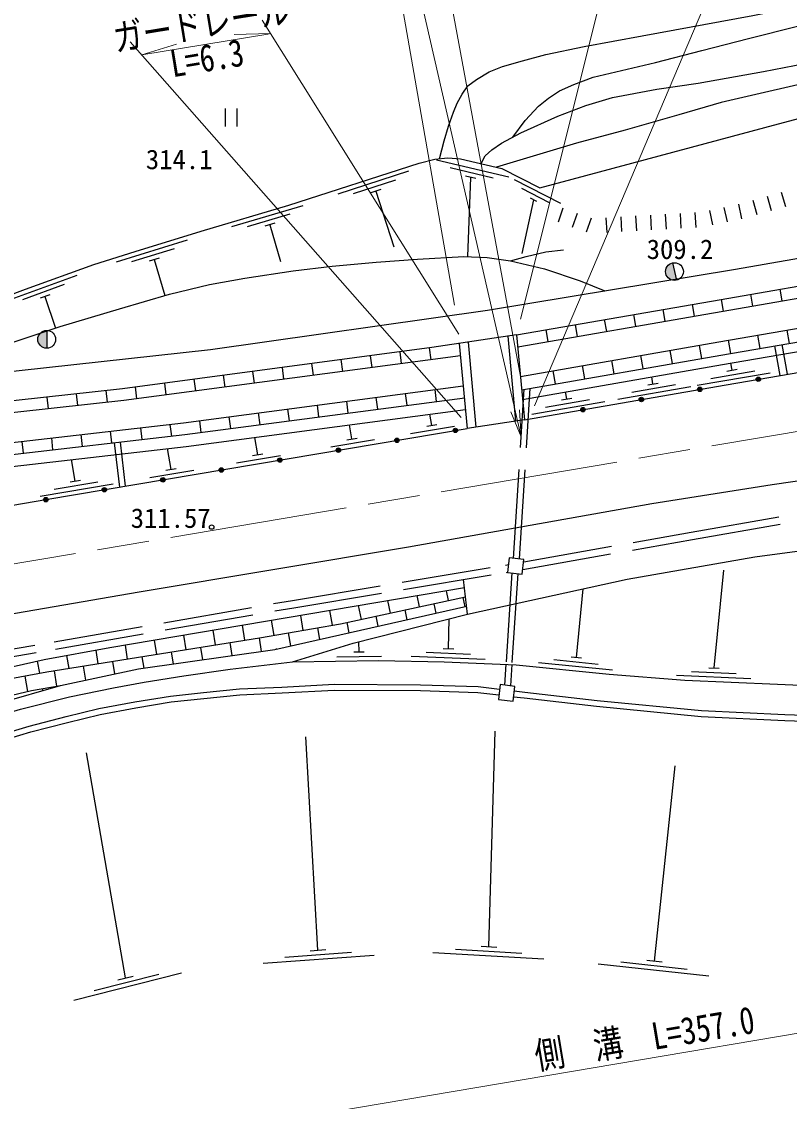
# Model space of a CAD drawing. Units: millimetres at full size, sheet at 1:1000; details may follow other scales. Extents: x 40000 to 680000, y 20000 to 380000.
# Drawn here: x 282376 to 334132, y 246421 to 319216 of the extents above; entities that cross this region are included whole.
import ezdxf
from ezdxf.enums import TextEntityAlignment as Align

# ---------------------------------------------------------------- set-up
doc = ezdxf.new("R2010")
doc.units = ezdxf.units.MM
doc.header["$LTSCALE"] = 1000
doc.linetypes.add('CHAIN', pattern=[18.5, 12, -1.5, 3.5, -1.5])
doc.linetypes.add('DASHED', pattern=[7.5, 6, -1.5])
for name, color, linetype, lineweight in [('M-BGD', 7, 'Continuous', 25), ('M-BMK', 2, 'CHAIN', 13), ('M-STR-HTXT', 7, 'Continuous', 13)]:
    doc.layers.add(name, color=color, linetype=linetype, lineweight=lineweight)
doc.styles.add('ＭＳ ゴシック', font='')
doc.styles.get('ＭＳ ゴシック').set_extended_font_data('MS Gothic')

# ---------------------------------------------------------------- blocks, each defined once
blk = doc.blocks.new('open_arrow')
at = {"color": 0, "linetype": 'Continuous', "lineweight": -2}
blk.add_lwpolyline([(7.5, 1.25), (0, 0), (7.5, -1.25)], dxfattribs=at)

msp = doc.modelspace()

# ---------------------------------------------------------------- hatches: boundary and pattern name
at = {"layer": 'M-BGD'}
for points in [[(326255, 302949), (326512, 301777, -1)], [(284069, 298395), (284069, 297195, -1)], [(331888, 295080, -0.41421), (332010, 295253, -0.41421), (332184, 295131, -1)], [(327947, 294398, -1), (328242, 294449, -0.41421), (328120, 294276, -0.41421)], [(324006, 293714, -1), (324301, 293765, -0.41421), (324179, 293592, -0.41421)], [(320065, 293029, -1), (320360, 293081, -0.41421), (320238, 292907, -0.41421)], [(311471, 291632, -0.41421), (311594, 291805, -0.41421), (311767, 291682, -1)], [(303583, 290299, -0.41421), (303706, 290471, -0.41421), (303879, 290349, -1)], [(307527, 290965, -0.41421), (307650, 291138, -0.41421), (307823, 291015, -1)], [(299639, 289632, -0.41421), (299762, 289805, -0.41421), (299935, 289682, -1)], [(295695, 288965, -0.41421), (295818, 289138, -0.41421), (295991, 289015, -1)], [(291751, 288298, -0.41421), (291874, 288471, -0.41421), (292047, 288348, -1)], [(287807, 287632, -0.41421), (287930, 287804, -0.41421), (288103, 287682, -1)], [(283863, 286965, -1), (284159, 287015, -0.41421), (284036, 286842, -0.41421)]]:
    msp.add_hatch(color=256, dxfattribs=at).paths.add_polyline_path(points)

# ---------------------------------------------------------------- linework, layer by layer
for p, q in [((296093, 313350), (296093, 312150)), ((296893, 313350), (296893, 312150)), ((315215, 308721), (310351, 309878)), ((308446, 309131), (303689, 307590)), ((314172, 308660), (311254, 309355)), ((312984, 308635), (312303, 308797)), ((312644, 308716), (312423, 303371)), ((307587, 308537), (304733, 307612)), ((318722, 306951), (315603, 308539)), ((317962, 307001), (316091, 307954)), ((306585, 307897), (305919, 307682)), ((306252, 307789), (307468, 304038)), ((316890, 307211), (316107, 303583)), ((317108, 307099), (316672, 307322)), ((332625, 307445), (332902, 306484)), ((333586, 307722), (333863, 306761)), ((301330, 306801), (296534, 305387)), ((318869, 306628), (318535, 305686)), ((328745, 306483), (328953, 305505)), ((329723, 306691), (329931, 305713)), ((330701, 306899), (330909, 305921)), ((331664, 307168), (331941, 306207)), ((300456, 306230), (297578, 305382)), ((319829, 306289), (319495, 305346)), ((320771, 305955), (320438, 305012)), ((321768, 305998), (321825, 305000)), ((322766, 306056), (322823, 305058)), ((323764, 306113), (323822, 305115)), ((324763, 306171), (324820, 305173)), ((325761, 306229), (325818, 305230)), ((326759, 306286), (326817, 305288)), ((327758, 306344), (327815, 305345)), ((299438, 305617), (298766, 305419)), ((299102, 305518), (299829, 303052)), ((293527, 304484), (288751, 303002)), ((292661, 303901), (289795, 303012)), ((291651, 303274), (290983, 303067)), ((291317, 303170), (292022, 300749)), ((326255, 302949), (326512, 301777)), ((286091, 302108), (281395, 300392)), ((285255, 301483), (282437, 300453)), ((284278, 300806), (283620, 300566)), ((283949, 300686), (284658, 298559)), ((331509, 300830), (331645, 300042)), ((333480, 301170), (333616, 300382)), ((327567, 300150), (327704, 299361)), ((329538, 300491), (329674, 299702)), ((323626, 299465), (323763, 298677)), ((325597, 299807), (325734, 299019)), ((319685, 298781), (319822, 297993)), ((321656, 299123), (321793, 298335)), ((284069, 298395), (284069, 297195)), ((315744, 298097), (310021, 297237)), ((315150, 298007), (315677, 292281)), ((315744, 298097), (316271, 292371)), ((317715, 298439), (317852, 297650)), ((331984, 298071), (332137, 297184)), ((333955, 298411), (334108, 297524)), ((309975, 296424), (309870, 297217)), ((311881, 297516), (312408, 291791)), ((312476, 297606), (313003, 291880)), ((326076, 297049), (326230, 296162)), ((328046, 297391), (328200, 296504)), ((330014, 297732), (330166, 296845)), ((333136, 297356), (333481, 295354)), ((333629, 297441), (333974, 295439)), ((304027, 295634), (303922, 296427)), ((306010, 295897), (305904, 296690)), ((307992, 296161), (307887, 296954)), ((322135, 296364), (322289, 295478)), ((324105, 296706), (324259, 295820)), ((298079, 294844), (297974, 295637)), ((300062, 295107), (299957, 295900)), ((302045, 295371), (301939, 296164)), ((318194, 295680), (318348, 294793)), ((320164, 296022), (320318, 295135)), ((328842, 295164), (331799, 295673)), ((329924, 295655), (330614, 295774)), ((330269, 295714), (330188, 296189)), ((292132, 294054), (292026, 294847)), ((294114, 294317), (294009, 295110)), ((296097, 294581), (295992, 295374)), ((324587, 294728), (325277, 294848)), ((324932, 294788), (324850, 295263)), ((327908, 294698), (332835, 295547)), ((286176, 293332), (286088, 294128)), ((288164, 293552), (288076, 294347)), ((290149, 293791), (290044, 294584)), ((308366, 293348), (308261, 294141)), ((310349, 293610), (310243, 294403)), ((319121, 293779), (319038, 294253)), ((322572, 293769), (327498, 294625)), ((323506, 294236), (326462, 294749)), ((284188, 293113), (284100, 293908)), ((304400, 292826), (304295, 293619)), ((306383, 293087), (306278, 293880)), ((316760, 292760), (321686, 293616)), ((317694, 293227), (320650, 293740)), ((318776, 293719), (319465, 293839)), ((298452, 292041), (298346, 292835)), ((300435, 292303), (300329, 293096)), ((302417, 292564), (302312, 293357)), ((310030, 291997), (309904, 292744)), ((292501, 291272), (292396, 292065)), ((294486, 291519), (294381, 292312)), ((296469, 291780), (296363, 292573)), ((304642, 291086), (304482, 292030)), ((308601, 291451), (311559, 291951)), ((309685, 291939), (310375, 292055)), ((316271, 292371), (312408, 291791)), ((286479, 290579), (286392, 291374)), ((288466, 290808), (288378, 291603)), ((290514, 291043), (290409, 291836)), ((298296, 290013), (298098, 291188)), ((282505, 290122), (282418, 290917)), ((284492, 290351), (284405, 291146)), ((288994, 287832), (288649, 290829)), ((289389, 287899), (289047, 290874)), ((303213, 290540), (306171, 291040)), ((304296, 291028), (304987, 291144)), ((292451, 289025), (292213, 290433)), ((296867, 289467), (299825, 289968)), ((297951, 289955), (298641, 290072)), ((285993, 288238), (285748, 289690)), ((292106, 288967), (292796, 289083)), ((285648, 288179), (286338, 288296)), ((291022, 288479), (293980, 288979)), ((283628, 287229), (288558, 288063)), ((284564, 287692), (287522, 288192)), ((329054, 275642), (329711, 282226)), ((312444, 279259), (312160, 281604)), ((309018, 280517), (309181, 279761)), ((310992, 280852), (311136, 280182)), ((312114, 280392), (312248, 279770)), ((319772, 276356), (320240, 280975)), ((305071, 279849), (305271, 278919)), ((307044, 280183), (307226, 279340)), ((308204, 279550), (308345, 278892)), ((310159, 279971), (310297, 279331)), ((299194, 278853), (299370, 277836)), ((301166, 279187), (301341, 278178)), ((303138, 279521), (303311, 278520)), ((306248, 279129), (306394, 278452)), ((311152, 276938), (311204, 278947)), ((295263, 278187), (295423, 277191)), ((297235, 278521), (297398, 277507)), ((302326, 278349), (302462, 277567)), ((304293, 278708), (304443, 278013)), ((291319, 277519), (291473, 276558)), ((293291, 277853), (293448, 276874)), ((298385, 277665), (298530, 276758)), ((300355, 278007), (300508, 277127)), ((305120, 276724), (305109, 277414)), ((287377, 276839), (287523, 275925)), ((289347, 277185), (289498, 276241)), ((292461, 276716), (292589, 275914)), ((294435, 277032), (294569, 276195)), ((296410, 277349), (296550, 276477)), ((299525, 276945), (299532, 276907)), ((304770, 276718), (305470, 276729)), ((309642, 276696), (312640, 276581)), ((310802, 276951), (311502, 276925)), ((283425, 276099), (283576, 275280)), ((285409, 276481), (285549, 275608)), ((288511, 276083), (288646, 275240)), ((290486, 276399), (290609, 275633)), ((303625, 276400), (306625, 276447)), ((308631, 276434), (313627, 276243)), ((317224, 276012), (322199, 275507)), ((318249, 276209), (321234, 275907)), ((319424, 276392), (320120, 276321)), ((284561, 275450), (284727, 274415)), ((286536, 275767), (286687, 274822)), ((315022, 275890), (314930, 274481)), ((315422, 275874), (315327, 274433)), ((327542, 275409), (330539, 275277)), ((328704, 275658), (329403, 275627)), ((282592, 275099), (282783, 274065)), ((326530, 275153), (331525, 274933)), ((283765, 274250), (283791, 274113)), ((302351, 256613), (301539, 270989)), ((313877, 256848), (314296, 271379)), ((289377, 254744), (286758, 269921)), ((325037, 255879), (326424, 269051)), ((298653, 255749), (306134, 256281)), ((300128, 256155), (304617, 256474)), ((301828, 256576), (302875, 256651)), ((310099, 256467), (317586, 256030)), ((311614, 256679), (316106, 256417)), ((313353, 256878), (314401, 256817)), ((321244, 255688), (328700, 254876)), ((322768, 255824), (327241, 255337)), ((324515, 255935), (325559, 255822)), ((285890, 253240), (293160, 255086)), ((287271, 253900), (291632, 255007)), ((288869, 254615), (289886, 254874))]:
    msp.add_line(p, q, dxfattribs=at)
at = {"layer": 'M-BGD', "linetype": 'DASHED'}
for p, q in [((315544, 283028), (316256, 294430)), ((315944, 283003), (316661, 294500)), ((315426, 282046), (315022, 275890)), ((315824, 281999), (315422, 275874))]:
    msp.add_line(p, q, dxfattribs=at)
at = {"layer": 'M-BGD'}
for points in [[(310554, 309968), (310859, 311168), (311146, 312166), (311480, 313119), (311743, 313711), (312068, 314321), (312455, 314883), (313048, 315323), (313897, 315833), (314788, 316193), (316137, 316578), (317711, 316996), (320304, 317542), (324216, 318254), (331656, 319622), (339533, 321256)], [(239622, 290938), (269085, 294252), (295113, 297110), (313776, 299769), (330500, 302536), (357557, 307253), (375661, 310306), (385258, 311998), (397098, 313994), (401158, 314654), (408242, 315643), (417432, 316830), (423127, 317528), (428469, 318022), (436844, 318585), (447250, 319078), (451678, 319209)], [(315492, 311428), (316319, 312555), (317224, 313504), (317883, 314044), (318644, 314550), (319607, 314987), (320907, 315464), (325115, 316458), (328240, 317257), (331378, 318082), (334673, 318919)], [(315744, 298097), (328887, 300379), (338980, 302118), (354387, 304654), (366494, 306712), (378287, 308835), (386317, 310053), (395808, 311500), (403997, 312858), (412738, 314302), (417697, 314934), (423499, 315614), (429629, 316220), (434948, 316558), (439670, 316805), (444159, 316960), (450456, 317045), (458700, 316938), (467113, 316742), (477111, 316299), (493742, 315478), (511130, 314431)], [(313344, 309643), (313621, 310168), (314066, 310582), (314729, 311015), (316024, 311717), (318513, 312852), (320400, 313560), (322213, 314097), (325205, 314652), (327988, 315063), (332394, 315853), (335172, 316397)], [(315818, 297297), (329023, 299590), (339113, 301329), (354519, 303865), (366632, 305924), (378418, 308046), (386437, 309262), (395934, 310710), (404128, 312068), (412854, 313510), (417794, 314140), (423585, 314819), (429694, 315422), (434994, 315759), (439705, 316006), (444178, 316161), (450456, 316245), (458685, 316138), (467086, 315942), (477074, 315500), (493698, 314679), (511130, 313629)], [(337046, 315499), (329533, 313770), (326688, 312938), (323055, 311902), (319790, 311013), (314383, 309396)], [(316002, 295299), (329364, 297620), (339446, 299357), (354849, 301893), (366977, 303954), (378745, 306072), (386737, 307284), (396248, 308735), (404455, 310095), (413143, 311531), (416168, 312002), (421280, 312656), (428625, 313463), (434298, 313842), (439291, 314077), (443459, 314231), (450528, 314418), (458384, 314412), (467104, 314272), (476983, 313759), (493589, 312682), (511130, 311626)], [(268915, 295775), (277308, 299168), (282646, 301168), (287238, 302846), (290039, 303716), (294487, 305096), (300395, 306838), (309178, 309683), (310240, 309932), (311114, 310034), (311972, 309970), (314757, 309307), (317298, 308013), (332465, 312085), (337101, 313305)], [(316085, 294400), (329517, 296733), (339595, 298469), (354997, 301005), (367132, 303068), (378892, 305184), (386872, 306394), (396390, 307846), (404602, 309207), (413286, 310642), (416294, 311111), (421387, 311762), (428704, 312566), (434349, 312943), (439329, 313178), (443487, 313331), (450539, 313518), (458376, 313512), (467074, 313372), (476931, 312861), (493532, 311784), (511130, 310724)], [(316144, 293751), (329628, 296092), (339703, 297828), (355104, 300364), (367244, 302427), (378998, 304543), (386969, 305752), (396492, 307204), (404708, 308566), (413389, 310000), (416386, 310468), (421463, 311117), (428761, 311918), (434386, 312294), (439356, 312528), (443508, 312682), (450548, 312868), (458371, 312862), (467052, 312722), (476893, 312212), (493492, 311135), (511130, 310073)], [(316271, 292371), (329864, 294731), (339933, 296466), (354982, 299176), (367059, 301320), (377957, 303269), (385962, 304661), (394589, 305953), (402525, 307055), (418311, 309129), (423100, 309670), (428967, 310040), (439981, 310568), (445091, 310855), (455017, 311191), (461372, 311031), (472512, 310584), (491970, 309586), (511130, 308431)], [(315325, 303080), (316382, 303378), (317718, 303691), (318911, 303830)], [(226747, 270037), (236474, 271684), (248620, 273645), (260066, 275553), (278171, 278674), (290296, 280769), (308450, 283815), (324857, 286726), (332961, 288018), (338857, 288865), (359110, 292207), (369971, 293947), (382884, 296185), (398904, 298914), (405622, 300029), (410890, 300639), (420679, 301839), (424260, 302211), (428012, 302555), (433307, 302817), (438849, 303058), (448848, 303487)], [(274614, 294859), (278705, 296494), (281867, 297628), (284965, 298661), (288966, 299859), (292349, 300844), (295042, 301497), (297429, 301926), (300687, 302424), (303318, 302721), (306269, 303000), (309071, 303190), (312182, 303380), (313754, 303316), (315325, 303080), (317622, 302549), (320017, 301748), (321682, 301077)], [(310021, 297237), (289170, 294468), (255170, 290718), (245741, 286782), (236568, 283797), (227352, 284926), (215028, 287270), (206456, 286777), (205114, 286517), (203996, 286112), (203141, 285654), (202375, 285144), (201646, 284460), (200858, 283447), (200145, 282268), (199687, 281104), (199332, 279554)], [(311958, 296687), (289266, 293673), (255372, 289935), (246019, 286031), (236647, 282981), (227229, 284135), (214976, 286466), (206556, 285981), (205328, 285743), (204323, 285379), (203552, 284967), (202874, 284515), (202239, 283919), (201518, 282993), (200864, 281912), (200453, 280867), (200153, 279554)], [(240786, 282347), (246530, 284016), (250643, 285700), (256634, 288003), (269222, 289400), (293279, 292166), (312145, 294653)], [(204306, 279554), (204517, 280215), (204711, 280846), (204976, 281574), (205597, 282025), (206259, 282505), (206975, 282937), (207482, 283215), (207998, 283417), (208945, 283542), (210823, 283609), (212617, 283711), (214106, 283717), (216010, 283507), (222896, 282226), (227306, 281516), (236956, 280527), (240998, 281575), (246793, 283260), (250938, 284956), (256824, 287219), (269312, 288605), (293377, 291372), (312249, 293860)], [(205872, 279554), (206097, 280105), (206409, 280667), (206766, 281196), (207313, 281697), (207670, 281969), (207961, 282110), (208538, 282278), (210116, 282356), (211780, 282368), (213265, 282484), (215442, 282509), (222760, 281438), (226945, 280666), (236985, 279392), (240804, 280543), (246933, 282272), (251233, 284213), (257116, 286259), (269402, 287810), (293475, 290578), (312291, 293059)], [(274258, 270126), (278425, 271719), (282304, 272855), (285611, 273685), (288564, 274304), (290638, 274683), (293321, 275119), (296442, 275556), (300631, 276053), (304716, 277315), (312444, 279259), (323198, 281626), (331794, 283129), (338849, 284067), (344101, 284536), (348001, 285080), (355066, 286284), (374591, 289493), (381703, 290874), (385136, 291389), (389604, 291837), (394219, 292206), (401101, 292754), (403964, 292902)], [(172858, 277587), (184685, 276832), (192146, 276448), (201126, 276397), (215401, 276743), (221635, 277183), (238728, 279077), (254538, 282010), (260712, 282931), (268291, 284311), (284015, 286990), (312408, 291791)], [(250969, 254652), (252698, 257154), (255119, 259867), (258204, 262897), (261523, 265938), (264583, 268390), (267647, 270522), (270151, 271889), (272849, 273028), (275775, 274069), (277601, 274665), (280186, 275371), (283899, 276205), (288324, 277012), (312226, 281060)], [(254407, 257496), (257668, 261342), (260576, 264092), (263554, 266620), (265730, 268266), (267780, 269599), (269801, 270761), (272336, 271953), (274570, 272835), (277743, 273829), (281644, 274925), (284068, 275371), (298403, 277668), (303870, 278617), (312302, 280433)], [(251197, 254291), (254407, 257496), (257606, 260205), (260501, 262346), (264649, 265233), (267079, 266661), (269691, 268072), (272303, 269317), (274258, 270126), (275162, 270818), (276481, 271493), (278427, 272351), (280940, 273293), (285002, 274462), (290246, 275582), (299451, 276889), (312378, 279800)], [(300631, 276053), (306429, 276144), (310866, 276048), (315716, 275863), (321992, 275227), (327084, 274829), (336449, 274415), (342865, 274078), (346601, 274042), (354787, 274403), (368572, 274983), (377503, 275103), (389857, 275149), (412209, 274782), (436315, 274450), (461988, 274082)], [(258297, 260716), (261456, 263643), (264018, 265913), (265979, 267348), (268361, 268759), (271202, 270247), (275157, 271829), (279599, 273307), (283046, 274127), (285002, 274462)], [(280624, 271033), (282895, 271713), (285380, 272363), (287589, 272900), (290018, 273349), (292410, 273748), (294628, 273983), (297068, 274232), (299921, 274358), (303454, 274543), (309270, 274513), (313160, 274391), (314596, 274219)], [(280749, 270653), (283003, 271328), (285478, 271975), (287673, 272508), (290087, 272955), (292464, 273352), (294669, 273585), (297097, 273833), (299941, 273959), (303463, 274143), (309263, 274114), (313130, 273992), (314549, 273822)], [(315589, 274100), (316293, 274016), (321163, 273458), (328204, 272771), (333831, 272498), (339006, 272326), (344006, 272263), (346456, 272335), (355738, 273035), (365053, 273504), (369509, 273667), (381173, 273667), (403798, 273561), (421601, 273252)], [(315542, 273703), (316247, 273618), (321121, 273061), (328174, 272372), (333815, 272099), (338997, 271927), (344009, 271863), (346477, 271936), (355763, 272636), (365070, 273104), (369516, 273267), (381173, 273267), (403793, 273161), (421594, 272852)]]:
    msp.add_lwpolyline(points, dxfattribs=at)
at = {"layer": 'M-BGD', "linetype": 'DASHED'}
for points in [[(316160, 282280), (327593, 284305), (340608, 286574), (353570, 288780), (368919, 291364), (385178, 294183), (399817, 296669), (403839, 297218)], [(316222, 282799), (327507, 284798), (340523, 287066), (353486, 289273), (368835, 291857), (385093, 294676), (399742, 297163), (403772, 297713)], [(249291, 271407), (251994, 271818), (269969, 274906), (284582, 277411), (300634, 280198), (314985, 282580), (315193, 282617)], [(249291, 270901), (252074, 271325), (270053, 274413), (284667, 276919), (300718, 279705), (315069, 282087), (315131, 282098)]]:
    msp.add_lwpolyline(points, dxfattribs=at)
at = {"layer": 'M-BGD'}
for points in [[(315129, 282082), (316122, 281963), (316241, 282956), (315248, 283075)], [(314513, 273524), (315506, 273405), (315625, 274398), (314632, 274517)]]:
    msp.add_lwpolyline(points, close=True, dxfattribs=at)
for centre, radius in [((326383, 302363), 600), ((284069, 297795), 600), ((332036, 295105), 150), ((328094, 294424), 150), ((324153, 293739), 150), ((320212, 293055), 150), ((311619, 291657), 150), ((303731, 290324), 150), ((307675, 290990), 150), ((299787, 289657), 150), ((295843, 288990), 150), ((291899, 288323), 150), ((287955, 287657), 150), ((284011, 286990), 150), ((295188, 285138), 150)]:
    msp.add_circle(centre, radius, dxfattribs=at)
at = {"layer": 'M-BMK'}
msp.add_line((255944, 278279), (380167, 299270), dxfattribs=at)
at = {"layer": 'M-STR-HTXT'}
for p, q in [((310263, 326363), (316002, 295299)), ((307074, 325824), (311547, 300106)), ((316939, 293318), (330123, 324381)), ((316012, 299147), (322022, 323190)), ((311846, 298138), (298582, 319323)), ((299157, 318405), (296702, 318344)), ((312007, 292535), (289692, 317859)), ((290472, 316974), (292815, 317706))]:
    msp.add_line(p, q, dxfattribs=at)
for points in [[(316056, 291232), (307376, 329074), (290204, 329074)], [(290472, 316974), (298963, 318372), (299157, 318405)], [(210044, 231874), (218163, 232316), (235651, 234050), (251550, 236482), (272241, 240466), (386831, 259829), (398835, 262134), (412629, 264186), (420457, 265068), (429858, 265963), (436222, 266452), (442537, 266807), (449478, 267049)]]:
    msp.add_lwpolyline(points, dxfattribs=at)

# ---------------------------------------------------------------- block references
at = {"layer": 'M-STR-HTXT', "xscale": 240, "yscale": 240, "rotation": 102.9}
msp.add_blockref('open_arrow', (316056, 291232), dxfattribs=at)

# ---------------------------------------------------------------- texts
at = {"layer": 'M-BGD', "style": 'ＭＳ ゴシック'}
msp.add_text('314.1', height=1320, dxfattribs=at).set_placement((292997, 309927), align=Align.MIDDLE_CENTER)
msp.add_text('309.2', height=1320, dxfattribs=at).set_placement((324512, 303871), align=Align.MIDDLE_LEFT)
msp.add_text('311.57', height=1320, dxfattribs=at).set_placement((295120, 284688), align=Align.BOTTOM_RIGHT)
at = {"layer": 'M-STR-HTXT', "style": 'ＭＳ ゴシック', "width": 0.8}
for s, rotation, p in [('ガードレール', 9.351, (294726, 317622)), ('側\u3000溝\u3000L=357.0', 9.591, (324609, 249263))]:
    msp.add_text(s, height=1833, rotation=rotation, dxfattribs=at).set_placement(p, align=Align.BOTTOM_CENTER)
msp.add_text('L=6.3', height=1833, rotation=9.351, dxfattribs=at).set_placement((294717, 317673), align=Align.TOP_CENTER)

doc.saveas('drawing.dxf')
